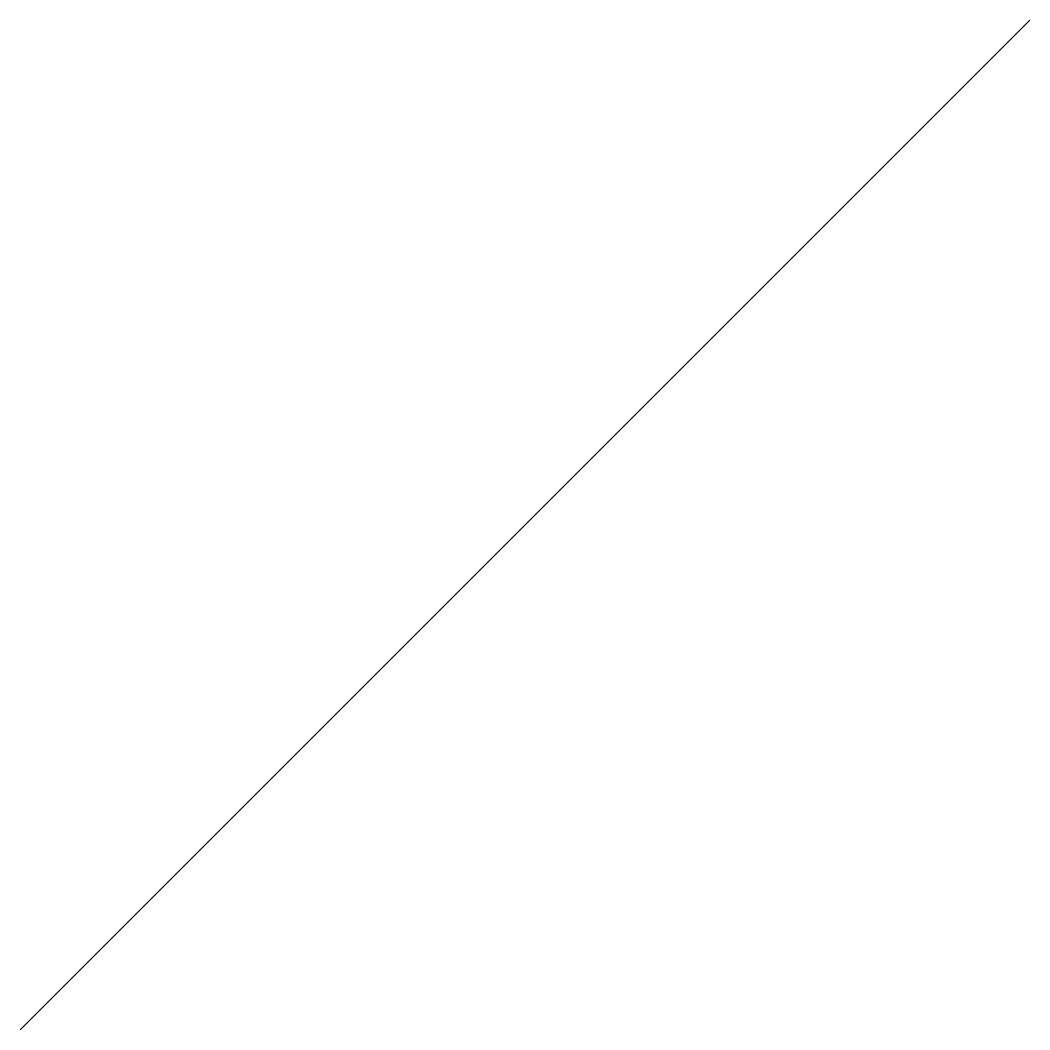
# Model space of a CAD drawing. Extents: x 5 to 6, y 5 to 6.
import ezdxf

# ---------------------------------------------------------------- set-up
doc = ezdxf.new("R2010")
doc.units = 0

# ---------------------------------------------------------------- blocks, each defined once
blk = doc.blocks.new('A')
blk.add_line((0, 0), (1, 1))

msp = doc.modelspace()

# ---------------------------------------------------------------- block references
msp.add_blockref('A', (5, 5))

doc.saveas('drawing.dxf')
